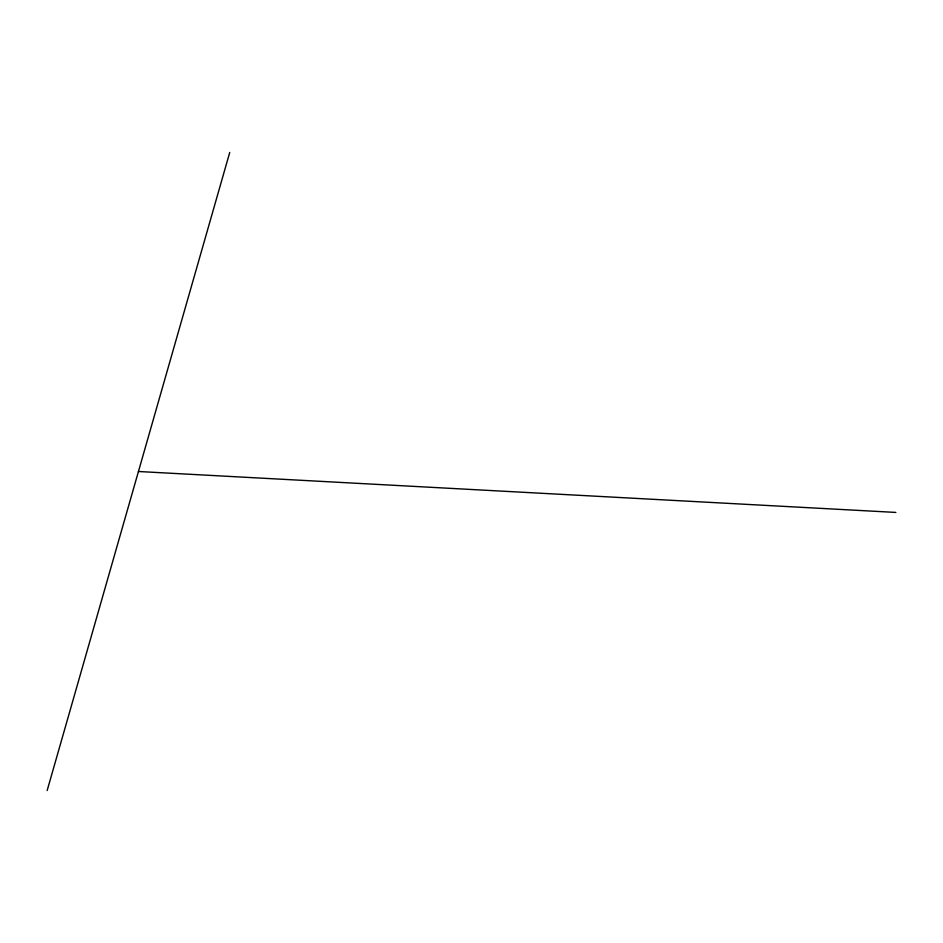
<?xml version="1.0" encoding="UTF-8"?>
<svg xmlns="http://www.w3.org/2000/svg" width="943" height="943" viewBox="0 0 943 943"><rect width="100%" height="100%" fill="white"/><g stroke="black" fill="none" stroke-linecap="round" stroke-linejoin="round"><path stroke-width="1.41" d="M47.15 790.552L229.738 152.448M138.444 471.5L895.85 512.426"/></g></svg>
